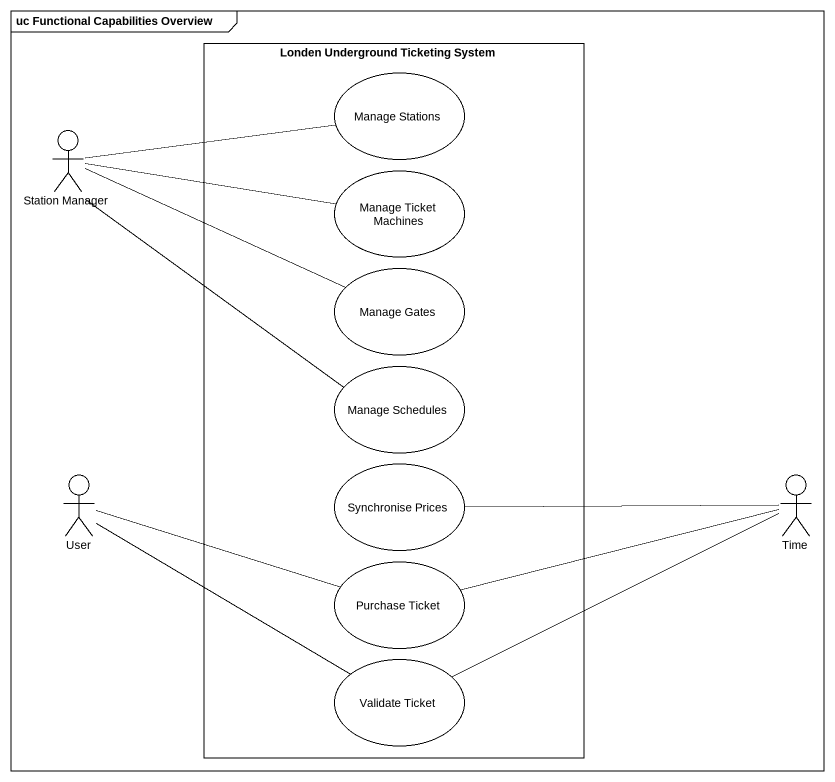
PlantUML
@startuml
mainframe uc Functional Capabilities Overview
rectangle "Londen Underground Ticketing System" as Londen_Underground {
  usecase "Manage Stations" as Manage_Stations
  usecase "Manage Ticket Machines" as Manage_Ticket_Machines
  usecase "Manage Gates" as Manage_Gates
  usecase "Manage Schedules" as Manage_Schedules
  usecase "Synchronise Prices" as Synchronise_Prices
  usecase "Purchase Ticket" as Purchase_Ticket
  usecase "Validate Ticket" as Validate_Ticket
}
actor "Station Manager" as Station_Manager
actor User
actor Time
Station_Manager -right- Manage_Stations
Station_Manager -right- Manage_Ticket_Machines
Station_Manager -right- Manage_Gates
Station_Manager -- Manage_Schedules
User -right- Purchase_Ticket
User -right- Validate_Ticket
Synchronise_Prices -right- Time
Purchase_Ticket -right- Time
Validate_Ticket -right- Time
@enduml
